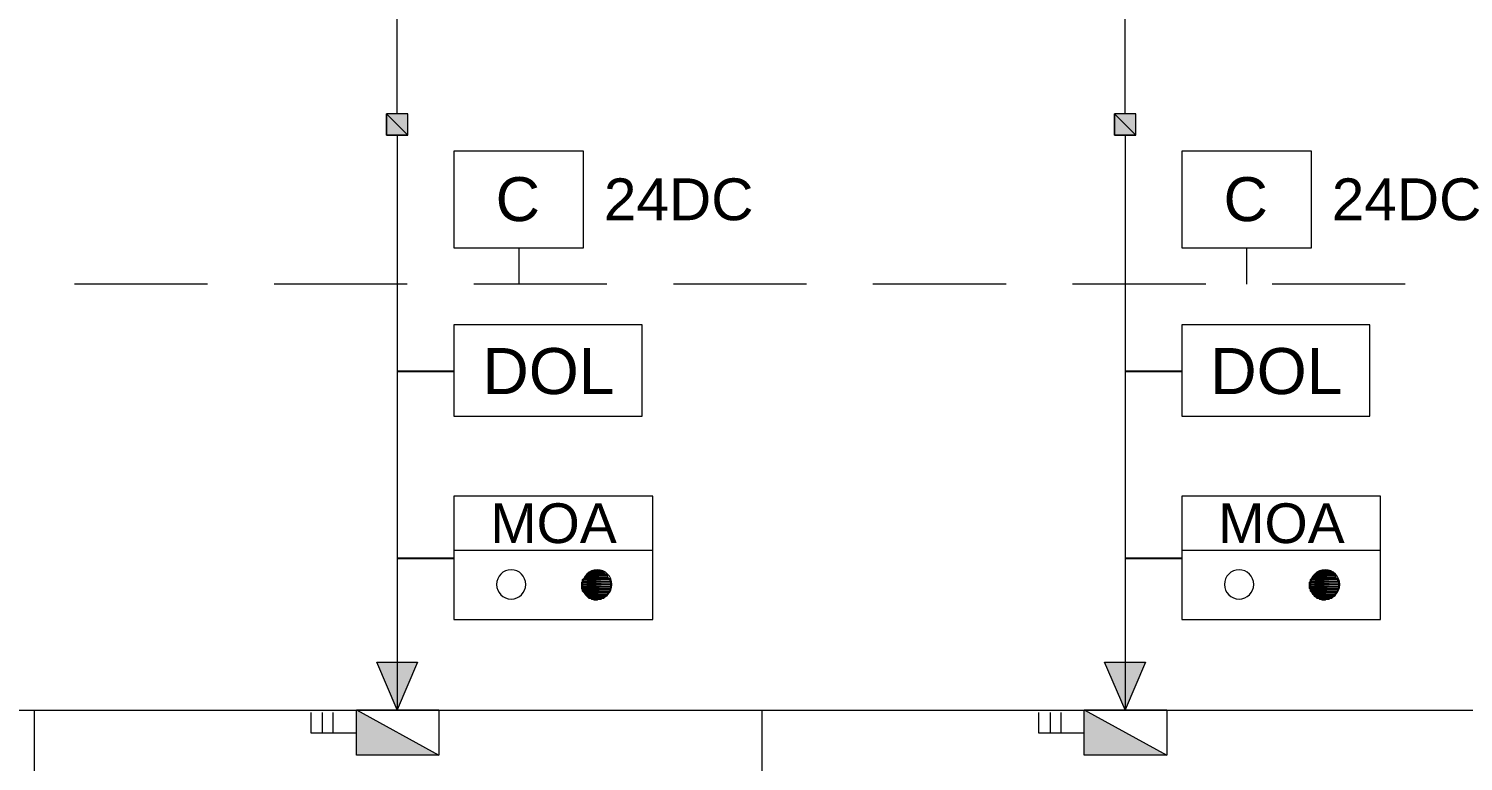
# Model space of a CAD drawing. Header units: millimetres. Extents: x -33055 to 42243, y -56860 to 24450.
# Drawn here: x -6405 to 440, y -10463 to -6966 of the extents above; entities that cross this region are included whole.
import ezdxf

# ---------------------------------------------------------------- set-up
doc = ezdxf.new("R2010")
doc.units = ezdxf.units.MM
for name, color, linetype in [('A-PATT-CONC', 7, 'Continuous'), ('E-CTRL', 7, 'Continuous'), ('E-LEADER', 7, 'Continuous'), ('E-SLD', 7, 'Continuous'), ('E-TABLE', 7, 'Continuous'), ('E-TEXT', 7, 'Continuous')]:
    doc.layers.add(name, color=color, linetype=linetype)
doc.styles.add('ARIAL', font='arial.ttf')

msp = doc.modelspace()

# ---------------------------------------------------------------- hatches: boundary and pattern name
at = {"layer": 'A-PATT-CONC'}
h = msp.add_hatch(color=7, dxfattribs=at)
h.dxf.hatch_style = 1
h.paths.add_polyline_path([(-4842, -10217.8), (-4448.3, -10433.7), (-4842, -10433.7), (-4842, -10217.8)])
h = msp.add_hatch(color=7, dxfattribs=at)
h.dxf.hatch_style = 1
h.paths.add_polyline_path([(-1369, -10217.8), (-975.3, -10433.7), (-1369, -10433.7), (-1369, -10217.8)])
at = {"layer": 'E-SLD'}
h = msp.add_hatch(color=7, dxfattribs=at)
h.dxf.hatch_style = 1
h.paths.add_polyline_path([(-4596.5, -7372.3), (-4698.1, -7372.3), (-4596.5, -7473.9), (-4596.5, -7372.3)])
h.paths.add_polyline_path([(-4698.1, -7372.3), (-4596.5, -7473.9), (-4698.1, -7473.9), (-4698.1, -7372.3)])
h = msp.add_hatch(color=7, dxfattribs=at)
h.dxf.hatch_style = 1
h.paths.add_polyline_path([(-1123.5, -7372.3), (-1225.1, -7372.3), (-1123.5, -7473.9), (-1123.5, -7372.3)])
h.paths.add_polyline_path([(-1225.1, -7372.3), (-1123.5, -7473.9), (-1225.1, -7473.9), (-1225.1, -7372.3)])
h = msp.add_hatch(color=7, dxfattribs=at)
h.dxf.hatch_style = 1
h.paths.add_polyline_path([(-3644, -9578.5), (-3749.8, -9578.5), (-3639.8, -9587), (-3644, -9578.5)])
h.paths.add_polyline_path([(-3749.8, -9578.5), (-3639.8, -9587), (-3754.1, -9587), (-3749.8, -9578.5)])
h = msp.add_hatch(color=7, dxfattribs=at)
h.dxf.hatch_style = 1
h.paths.add_polyline_path([(-3644, -9574.3), (-3745.6, -9574.3), (-3644, -9578.5), (-3644, -9574.3)])
h.paths.add_polyline_path([(-3745.6, -9574.3), (-3644, -9578.5), (-3749.8, -9578.5), (-3745.6, -9574.3)])
h = msp.add_hatch(color=7, dxfattribs=at)
h.dxf.hatch_style = 1
h.paths.add_polyline_path([(-3652.5, -9570.1), (-3741.4, -9570.1), (-3644, -9574.3), (-3652.5, -9570.1)])
h.paths.add_polyline_path([(-3741.4, -9570.1), (-3644, -9574.3), (-3745.6, -9574.3), (-3741.4, -9570.1)])
h = msp.add_hatch(color=7, dxfattribs=at)
h.dxf.hatch_style = 1
h.paths.add_polyline_path([(-3656.7, -9565.8), (-3737.1, -9565.8), (-3652.5, -9570.1), (-3656.7, -9565.8)])
h.paths.add_polyline_path([(-3737.1, -9565.8), (-3652.5, -9570.1), (-3741.4, -9570.1), (-3737.1, -9565.8)])
h = msp.add_hatch(color=7, dxfattribs=at)
h.dxf.hatch_style = 1
h.paths.add_polyline_path([(-3660.9, -9561.6), (-3732.9, -9561.6), (-3656.7, -9565.8), (-3660.9, -9561.6)])
h.paths.add_polyline_path([(-3732.9, -9561.6), (-3656.7, -9565.8), (-3737.1, -9565.8), (-3732.9, -9561.6)])
h = msp.add_hatch(color=7, dxfattribs=at)
h.dxf.hatch_style = 1
h.paths.add_polyline_path([(-3669.4, -9557.4), (-3724.4, -9557.4), (-3660.9, -9561.6), (-3669.4, -9557.4)])
h.paths.add_polyline_path([(-3724.4, -9557.4), (-3660.9, -9561.6), (-3732.9, -9561.6), (-3724.4, -9557.4)])
h = msp.add_hatch(color=7, dxfattribs=at)
h.dxf.hatch_style = 1
h.paths.add_polyline_path([(-3673.6, -9557.4), (-3720.2, -9557.4), (-3669.4, -9557.4), (-3673.6, -9557.4)])
h.paths.add_polyline_path([(-3720.2, -9557.4), (-3669.4, -9557.4), (-3724.4, -9557.4), (-3720.2, -9557.4)])
h = msp.add_hatch(color=7, dxfattribs=at)
h.dxf.hatch_style = 1
h.paths.add_polyline_path([(-3682.1, -9553.1), (-3711.7, -9553.1), (-3673.6, -9557.4), (-3682.1, -9553.1)])
h.paths.add_polyline_path([(-3711.7, -9553.1), (-3673.6, -9557.4), (-3720.2, -9557.4), (-3711.7, -9553.1)])
h = msp.add_hatch(color=7, dxfattribs=at)
h.dxf.hatch_style = 1
h.paths.add_polyline_path([(-3690.6, -9553.1), (-3707.5, -9553.1), (-3682.1, -9553.1), (-3690.6, -9553.1)])
h.paths.add_polyline_path([(-3707.5, -9553.1), (-3682.1, -9553.1), (-3711.7, -9553.1), (-3707.5, -9553.1)])
h = msp.add_hatch(color=7, dxfattribs=at)
h.dxf.hatch_style = 1
h.paths.add_polyline_path([(-3694.8, -9553.1), (-3690.6, -9553.1), (-3707.5, -9553.1), (-3694.8, -9553.1)])
h = msp.add_hatch(color=7, dxfattribs=at)
h.dxf.hatch_style = 1
h.paths.add_polyline_path([(-171, -9578.5), (-276.8, -9578.5), (-166.8, -9587), (-171, -9578.5)])
h.paths.add_polyline_path([(-276.8, -9578.5), (-166.8, -9587), (-281.1, -9587), (-276.8, -9578.5)])
h = msp.add_hatch(color=7, dxfattribs=at)
h.dxf.hatch_style = 1
h.paths.add_polyline_path([(-171, -9574.3), (-272.6, -9574.3), (-171, -9578.5), (-171, -9574.3)])
h.paths.add_polyline_path([(-272.6, -9574.3), (-171, -9578.5), (-276.8, -9578.5), (-272.6, -9574.3)])
h = msp.add_hatch(color=7, dxfattribs=at)
h.dxf.hatch_style = 1
h.paths.add_polyline_path([(-179.5, -9570.1), (-268.4, -9570.1), (-171, -9574.3), (-179.5, -9570.1)])
h.paths.add_polyline_path([(-268.4, -9570.1), (-171, -9574.3), (-272.6, -9574.3), (-268.4, -9570.1)])
h = msp.add_hatch(color=7, dxfattribs=at)
h.dxf.hatch_style = 1
h.paths.add_polyline_path([(-183.7, -9565.8), (-264.1, -9565.8), (-179.5, -9570.1), (-183.7, -9565.8)])
h.paths.add_polyline_path([(-264.1, -9565.8), (-179.5, -9570.1), (-268.4, -9570.1), (-264.1, -9565.8)])
h = msp.add_hatch(color=7, dxfattribs=at)
h.dxf.hatch_style = 1
h.paths.add_polyline_path([(-187.9, -9561.6), (-259.9, -9561.6), (-183.7, -9565.8), (-187.9, -9561.6)])
h.paths.add_polyline_path([(-259.9, -9561.6), (-183.7, -9565.8), (-264.1, -9565.8), (-259.9, -9561.6)])
h = msp.add_hatch(color=7, dxfattribs=at)
h.dxf.hatch_style = 1
h.paths.add_polyline_path([(-196.4, -9557.4), (-251.4, -9557.4), (-187.9, -9561.6), (-196.4, -9557.4)])
h.paths.add_polyline_path([(-251.4, -9557.4), (-187.9, -9561.6), (-259.9, -9561.6), (-251.4, -9557.4)])
h = msp.add_hatch(color=7, dxfattribs=at)
h.dxf.hatch_style = 1
h.paths.add_polyline_path([(-200.6, -9557.4), (-247.2, -9557.4), (-196.4, -9557.4), (-200.6, -9557.4)])
h.paths.add_polyline_path([(-247.2, -9557.4), (-196.4, -9557.4), (-251.4, -9557.4), (-247.2, -9557.4)])
h = msp.add_hatch(color=7, dxfattribs=at)
h.dxf.hatch_style = 1
h.paths.add_polyline_path([(-209.1, -9553.1), (-238.7, -9553.1), (-200.6, -9557.4), (-209.1, -9553.1)])
h.paths.add_polyline_path([(-238.7, -9553.1), (-200.6, -9557.4), (-247.2, -9557.4), (-238.7, -9553.1)])
h = msp.add_hatch(color=7, dxfattribs=at)
h.dxf.hatch_style = 1
h.paths.add_polyline_path([(-217.6, -9553.1), (-234.5, -9553.1), (-209.1, -9553.1), (-217.6, -9553.1)])
h.paths.add_polyline_path([(-234.5, -9553.1), (-209.1, -9553.1), (-238.7, -9553.1), (-234.5, -9553.1)])
h = msp.add_hatch(color=7, dxfattribs=at)
h.dxf.hatch_style = 1
h.paths.add_polyline_path([(-221.8, -9553.1), (-217.6, -9553.1), (-234.5, -9553.1), (-221.8, -9553.1)])
h = msp.add_hatch(color=7, dxfattribs=at)
h.dxf.hatch_style = 1
h.paths.add_polyline_path([(-3631.3, -9603.9), (-3762.5, -9603.9), (-3627.1, -9608.2), (-3631.3, -9603.9)])
h.paths.add_polyline_path([(-3762.5, -9603.9), (-3627.1, -9608.2), (-3766.8, -9608.2), (-3762.5, -9603.9)])
h = msp.add_hatch(color=7, dxfattribs=at)
h.dxf.hatch_style = 1
h.paths.add_polyline_path([(-3627.1, -9608.2), (-3766.8, -9608.2), (-3627.1, -9616.6), (-3627.1, -9608.2)])
h.paths.add_polyline_path([(-3766.8, -9608.2), (-3627.1, -9616.6), (-3766.8, -9616.6), (-3766.8, -9608.2)])
h = msp.add_hatch(color=7, dxfattribs=at)
h.dxf.hatch_style = 1
h.paths.add_polyline_path([(-3627.1, -9616.6), (-3766.8, -9616.6), (-3627.1, -9620.9), (-3627.1, -9616.6)])
h.paths.add_polyline_path([(-3766.8, -9616.6), (-3627.1, -9620.9), (-3766.8, -9620.9), (-3766.8, -9616.6)])
h = msp.add_hatch(color=7, dxfattribs=at)
h.dxf.hatch_style = 1
h.paths.add_polyline_path([(-3627.1, -9620.9), (-3766.8, -9620.9), (-3627.1, -9629.3), (-3627.1, -9620.9)])
h.paths.add_polyline_path([(-3766.8, -9620.9), (-3627.1, -9629.3), (-3766.8, -9629.3), (-3766.8, -9620.9)])
h = msp.add_hatch(color=7, dxfattribs=at)
h.dxf.hatch_style = 1
h.paths.add_polyline_path([(-3627.1, -9629.3), (-3766.8, -9629.3), (-3627.1, -9637.8), (-3627.1, -9629.3)])
h.paths.add_polyline_path([(-3766.8, -9629.3), (-3627.1, -9637.8), (-3766.8, -9637.8), (-3766.8, -9629.3)])
h = msp.add_hatch(color=7, dxfattribs=at)
h.dxf.hatch_style = 1
h.paths.add_polyline_path([(-3627.1, -9637.8), (-3766.8, -9637.8), (-3631.3, -9642), (-3627.1, -9637.8)])
h.paths.add_polyline_path([(-3766.8, -9637.8), (-3631.3, -9642), (-3762.5, -9642), (-3766.8, -9637.8)])
h = msp.add_hatch(color=7, dxfattribs=at)
h.dxf.hatch_style = 1
h.paths.add_polyline_path([(-3635.5, -9591.2), (-3758.3, -9591.2), (-3631.3, -9595.5), (-3635.5, -9591.2)])
h.paths.add_polyline_path([(-3758.3, -9591.2), (-3631.3, -9595.5), (-3762.5, -9595.5), (-3758.3, -9591.2)])
h = msp.add_hatch(color=7, dxfattribs=at)
h.dxf.hatch_style = 1
h.paths.add_polyline_path([(-3631.3, -9595.5), (-3762.5, -9595.5), (-3631.3, -9603.9), (-3631.3, -9595.5)])
h.paths.add_polyline_path([(-3762.5, -9595.5), (-3631.3, -9603.9), (-3762.5, -9603.9), (-3762.5, -9595.5)])
h = msp.add_hatch(color=7, dxfattribs=at)
h.dxf.hatch_style = 1
h.paths.add_polyline_path([(-3631.3, -9642), (-3762.5, -9642), (-3631.3, -9650.5), (-3631.3, -9642)])
h.paths.add_polyline_path([(-3762.5, -9642), (-3631.3, -9650.5), (-3762.5, -9650.5), (-3762.5, -9642)])
h = msp.add_hatch(color=7, dxfattribs=at)
h.dxf.hatch_style = 1
h.paths.add_polyline_path([(-3631.3, -9650.5), (-3762.5, -9650.5), (-3635.5, -9654.7), (-3631.3, -9650.5)])
h.paths.add_polyline_path([(-3762.5, -9650.5), (-3635.5, -9654.7), (-3758.3, -9654.7), (-3762.5, -9650.5)])
h = msp.add_hatch(color=7, dxfattribs=at)
h.dxf.hatch_style = 1
h.paths.add_polyline_path([(-3639.8, -9587), (-3754.1, -9587), (-3635.5, -9591.2), (-3639.8, -9587)])
h.paths.add_polyline_path([(-3754.1, -9587), (-3635.5, -9591.2), (-3758.3, -9591.2), (-3754.1, -9587)])
h = msp.add_hatch(color=7, dxfattribs=at)
h.dxf.hatch_style = 1
h.paths.add_polyline_path([(-158.3, -9603.9), (-289.5, -9603.9), (-154.1, -9608.2), (-158.3, -9603.9)])
h.paths.add_polyline_path([(-289.5, -9603.9), (-154.1, -9608.2), (-293.8, -9608.2), (-289.5, -9603.9)])
h = msp.add_hatch(color=7, dxfattribs=at)
h.dxf.hatch_style = 1
h.paths.add_polyline_path([(-154.1, -9608.2), (-293.8, -9608.2), (-154.1, -9616.6), (-154.1, -9608.2)])
h.paths.add_polyline_path([(-293.8, -9608.2), (-154.1, -9616.6), (-293.8, -9616.6), (-293.8, -9608.2)])
h = msp.add_hatch(color=7, dxfattribs=at)
h.dxf.hatch_style = 1
h.paths.add_polyline_path([(-154.1, -9616.6), (-293.8, -9616.6), (-154.1, -9620.9), (-154.1, -9616.6)])
h.paths.add_polyline_path([(-293.8, -9616.6), (-154.1, -9620.9), (-293.8, -9620.9), (-293.8, -9616.6)])
h = msp.add_hatch(color=7, dxfattribs=at)
h.dxf.hatch_style = 1
h.paths.add_polyline_path([(-154.1, -9620.9), (-293.8, -9620.9), (-154.1, -9629.3), (-154.1, -9620.9)])
h.paths.add_polyline_path([(-293.8, -9620.9), (-154.1, -9629.3), (-293.8, -9629.3), (-293.8, -9620.9)])
h = msp.add_hatch(color=7, dxfattribs=at)
h.dxf.hatch_style = 1
h.paths.add_polyline_path([(-154.1, -9629.3), (-293.8, -9629.3), (-154.1, -9637.8), (-154.1, -9629.3)])
h.paths.add_polyline_path([(-293.8, -9629.3), (-154.1, -9637.8), (-293.8, -9637.8), (-293.8, -9629.3)])
h = msp.add_hatch(color=7, dxfattribs=at)
h.dxf.hatch_style = 1
h.paths.add_polyline_path([(-154.1, -9637.8), (-293.8, -9637.8), (-158.3, -9642), (-154.1, -9637.8)])
h.paths.add_polyline_path([(-293.8, -9637.8), (-158.3, -9642), (-289.5, -9642), (-293.8, -9637.8)])
h = msp.add_hatch(color=7, dxfattribs=at)
h.dxf.hatch_style = 1
h.paths.add_polyline_path([(-162.5, -9591.2), (-285.3, -9591.2), (-158.3, -9595.5), (-162.5, -9591.2)])
h.paths.add_polyline_path([(-285.3, -9591.2), (-158.3, -9595.5), (-289.5, -9595.5), (-285.3, -9591.2)])
h = msp.add_hatch(color=7, dxfattribs=at)
h.dxf.hatch_style = 1
h.paths.add_polyline_path([(-158.3, -9595.5), (-289.5, -9595.5), (-158.3, -9603.9), (-158.3, -9595.5)])
h.paths.add_polyline_path([(-289.5, -9595.5), (-158.3, -9603.9), (-289.5, -9603.9), (-289.5, -9595.5)])
h = msp.add_hatch(color=7, dxfattribs=at)
h.dxf.hatch_style = 1
h.paths.add_polyline_path([(-158.3, -9642), (-289.5, -9642), (-158.3, -9650.5), (-158.3, -9642)])
h.paths.add_polyline_path([(-289.5, -9642), (-158.3, -9650.5), (-289.5, -9650.5), (-289.5, -9642)])
h = msp.add_hatch(color=7, dxfattribs=at)
h.dxf.hatch_style = 1
h.paths.add_polyline_path([(-158.3, -9650.5), (-289.5, -9650.5), (-162.5, -9654.7), (-158.3, -9650.5)])
h.paths.add_polyline_path([(-289.5, -9650.5), (-162.5, -9654.7), (-285.3, -9654.7), (-289.5, -9650.5)])
h = msp.add_hatch(color=7, dxfattribs=at)
h.dxf.hatch_style = 1
h.paths.add_polyline_path([(-166.8, -9587), (-281.1, -9587), (-162.5, -9591.2), (-166.8, -9587)])
h.paths.add_polyline_path([(-281.1, -9587), (-162.5, -9591.2), (-285.3, -9591.2), (-281.1, -9587)])
h = msp.add_hatch(color=7, dxfattribs=at)
h.dxf.hatch_style = 1
h.paths.add_polyline_path([(-3635.5, -9654.7), (-3758.3, -9654.7), (-3639.8, -9659), (-3635.5, -9654.7)])
h.paths.add_polyline_path([(-3758.3, -9654.7), (-3639.8, -9659), (-3754.1, -9659), (-3758.3, -9654.7)])
h = msp.add_hatch(color=7, dxfattribs=at)
h.dxf.hatch_style = 1
h.paths.add_polyline_path([(-3639.8, -9659), (-3754.1, -9659), (-3644, -9667.4), (-3639.8, -9659)])
h.paths.add_polyline_path([(-3754.1, -9659), (-3644, -9667.4), (-3749.8, -9667.4), (-3754.1, -9659)])
h = msp.add_hatch(color=7, dxfattribs=at)
h.dxf.hatch_style = 1
h.paths.add_polyline_path([(-3644, -9667.4), (-3749.8, -9667.4), (-3644, -9671.7), (-3644, -9667.4)])
h.paths.add_polyline_path([(-3749.8, -9667.4), (-3644, -9671.7), (-3745.6, -9671.7), (-3749.8, -9667.4)])
h = msp.add_hatch(color=7, dxfattribs=at)
h.dxf.hatch_style = 1
h.paths.add_polyline_path([(-3644, -9671.7), (-3745.6, -9671.7), (-3652.5, -9675.9), (-3644, -9671.7)])
h.paths.add_polyline_path([(-3745.6, -9671.7), (-3652.5, -9675.9), (-3741.4, -9675.9), (-3745.6, -9671.7)])
h = msp.add_hatch(color=7, dxfattribs=at)
h.dxf.hatch_style = 1
h.paths.add_polyline_path([(-3652.5, -9675.9), (-3741.4, -9675.9), (-3656.7, -9680.1), (-3652.5, -9675.9)])
h.paths.add_polyline_path([(-3741.4, -9675.9), (-3656.7, -9680.1), (-3737.1, -9680.1), (-3741.4, -9675.9)])
h = msp.add_hatch(color=7, dxfattribs=at)
h.dxf.hatch_style = 1
h.paths.add_polyline_path([(-3656.7, -9680.1), (-3737.1, -9680.1), (-3660.9, -9684.4), (-3656.7, -9680.1)])
h.paths.add_polyline_path([(-3737.1, -9680.1), (-3660.9, -9684.4), (-3732.9, -9684.4), (-3737.1, -9680.1)])
h = msp.add_hatch(color=7, dxfattribs=at)
h.dxf.hatch_style = 1
h.paths.add_polyline_path([(-3660.9, -9684.4), (-3732.9, -9684.4), (-3669.4, -9684.4), (-3660.9, -9684.4)])
h.paths.add_polyline_path([(-3732.9, -9684.4), (-3669.4, -9684.4), (-3724.4, -9684.4), (-3732.9, -9684.4)])
h = msp.add_hatch(color=7, dxfattribs=at)
h.dxf.hatch_style = 1
h.paths.add_polyline_path([(-3669.4, -9684.4), (-3724.4, -9684.4), (-3673.6, -9688.6), (-3669.4, -9684.4)])
h.paths.add_polyline_path([(-3724.4, -9684.4), (-3673.6, -9688.6), (-3720.2, -9688.6), (-3724.4, -9684.4)])
h = msp.add_hatch(color=7, dxfattribs=at)
h.dxf.hatch_style = 1
h.paths.add_polyline_path([(-3673.6, -9688.6), (-3720.2, -9688.6), (-3682.1, -9688.6), (-3673.6, -9688.6)])
h.paths.add_polyline_path([(-3720.2, -9688.6), (-3682.1, -9688.6), (-3711.7, -9688.6), (-3720.2, -9688.6)])
h = msp.add_hatch(color=7, dxfattribs=at)
h.dxf.hatch_style = 1
h.paths.add_polyline_path([(-3711.7, -9688.6), (-3707.5, -9692.8), (-3690.6, -9692.8), (-3711.7, -9688.6)])
h.paths.add_polyline_path([(-3707.5, -9692.8), (-3690.6, -9692.8), (-3694.8, -9692.8), (-3707.5, -9692.8)])
h = msp.add_hatch(color=7, dxfattribs=at)
h.dxf.hatch_style = 1
h.paths.add_polyline_path([(-3711.7, -9688.6), (-3682.1, -9688.6), (-3690.6, -9692.8), (-3711.7, -9688.6)])
h = msp.add_hatch(color=7, dxfattribs=at)
h.dxf.hatch_style = 1
h.paths.add_polyline_path([(-162.5, -9654.7), (-285.3, -9654.7), (-166.8, -9659), (-162.5, -9654.7)])
h.paths.add_polyline_path([(-285.3, -9654.7), (-166.8, -9659), (-281.1, -9659), (-285.3, -9654.7)])
h = msp.add_hatch(color=7, dxfattribs=at)
h.dxf.hatch_style = 1
h.paths.add_polyline_path([(-166.8, -9659), (-281.1, -9659), (-171, -9667.4), (-166.8, -9659)])
h.paths.add_polyline_path([(-281.1, -9659), (-171, -9667.4), (-276.8, -9667.4), (-281.1, -9659)])
h = msp.add_hatch(color=7, dxfattribs=at)
h.dxf.hatch_style = 1
h.paths.add_polyline_path([(-171, -9667.4), (-276.8, -9667.4), (-171, -9671.7), (-171, -9667.4)])
h.paths.add_polyline_path([(-276.8, -9667.4), (-171, -9671.7), (-272.6, -9671.7), (-276.8, -9667.4)])
h = msp.add_hatch(color=7, dxfattribs=at)
h.dxf.hatch_style = 1
h.paths.add_polyline_path([(-171, -9671.7), (-272.6, -9671.7), (-179.5, -9675.9), (-171, -9671.7)])
h.paths.add_polyline_path([(-272.6, -9671.7), (-179.5, -9675.9), (-268.4, -9675.9), (-272.6, -9671.7)])
h = msp.add_hatch(color=7, dxfattribs=at)
h.dxf.hatch_style = 1
h.paths.add_polyline_path([(-179.5, -9675.9), (-268.4, -9675.9), (-183.7, -9680.1), (-179.5, -9675.9)])
h.paths.add_polyline_path([(-268.4, -9675.9), (-183.7, -9680.1), (-264.1, -9680.1), (-268.4, -9675.9)])
h = msp.add_hatch(color=7, dxfattribs=at)
h.dxf.hatch_style = 1
h.paths.add_polyline_path([(-183.7, -9680.1), (-264.1, -9680.1), (-187.9, -9684.4), (-183.7, -9680.1)])
h.paths.add_polyline_path([(-264.1, -9680.1), (-187.9, -9684.4), (-259.9, -9684.4), (-264.1, -9680.1)])
h = msp.add_hatch(color=7, dxfattribs=at)
h.dxf.hatch_style = 1
h.paths.add_polyline_path([(-187.9, -9684.4), (-259.9, -9684.4), (-196.4, -9684.4), (-187.9, -9684.4)])
h.paths.add_polyline_path([(-259.9, -9684.4), (-196.4, -9684.4), (-251.4, -9684.4), (-259.9, -9684.4)])
h = msp.add_hatch(color=7, dxfattribs=at)
h.dxf.hatch_style = 1
h.paths.add_polyline_path([(-196.4, -9684.4), (-251.4, -9684.4), (-200.6, -9688.6), (-196.4, -9684.4)])
h.paths.add_polyline_path([(-251.4, -9684.4), (-200.6, -9688.6), (-247.2, -9688.6), (-251.4, -9684.4)])
h = msp.add_hatch(color=7, dxfattribs=at)
h.dxf.hatch_style = 1
h.paths.add_polyline_path([(-200.6, -9688.6), (-247.2, -9688.6), (-209.1, -9688.6), (-200.6, -9688.6)])
h.paths.add_polyline_path([(-247.2, -9688.6), (-209.1, -9688.6), (-238.7, -9688.6), (-247.2, -9688.6)])
h = msp.add_hatch(color=7, dxfattribs=at)
h.dxf.hatch_style = 1
h.paths.add_polyline_path([(-238.7, -9688.6), (-234.5, -9692.8), (-217.6, -9692.8), (-238.7, -9688.6)])
h.paths.add_polyline_path([(-234.5, -9692.8), (-217.6, -9692.8), (-221.8, -9692.8), (-234.5, -9692.8)])
h = msp.add_hatch(color=7, dxfattribs=at)
h.dxf.hatch_style = 1
h.paths.add_polyline_path([(-238.7, -9688.6), (-209.1, -9688.6), (-217.6, -9692.8), (-238.7, -9688.6)])
h = msp.add_hatch(color=7, dxfattribs=at)
h.dxf.hatch_style = 1
h.paths.add_polyline_path([(-4744.7, -9989.2), (-4549.9, -9989.2), (-4647.3, -10217.8), (-4744.7, -9989.2)])
h = msp.add_hatch(color=7, dxfattribs=at)
h.dxf.hatch_style = 1
h.paths.add_polyline_path([(-1271.7, -9989.2), (-1076.9, -9989.2), (-1174.3, -10217.8), (-1271.7, -9989.2)])

# ---------------------------------------------------------------- linework, layer by layer
at = {"color": 7, "lineweight": 0}
for p, q in [((-5002.9, -10327.8), (-5002.9, -10230.5)), ((-4952.1, -10327.8), (-4952.1, -10230.5)), ((-4842, -10217.8), (-4448.3, -10433.7)), ((-1529.9, -10327.8), (-1529.9, -10230.5)), ((-1479.1, -10327.8), (-1479.1, -10230.5)), ((-1369, -10217.8), (-975.3, -10433.7))]:
    msp.add_line(p, q, dxfattribs=at)
for points in [[(-4842, -10327.8), (-5057.9, -10327.8), (-5057.9, -10230.5)], [(-4448.3, -10217.8), (-4448.3, -10433.7), (-4842, -10433.7), (-4842, -10217.8), (-4448.3, -10217.8)], [(-1369, -10327.8), (-1584.9, -10327.8), (-1584.9, -10230.5)], [(-975.3, -10217.8), (-975.3, -10433.7), (-1369, -10433.7), (-1369, -10217.8), (-975.3, -10217.8)]]:
    msp.add_lwpolyline(points, dxfattribs=at)
at = {"layer": 'A-PATT-CONC', "color": 7, "lineweight": 0}
for points in [[(-4842, -10217.8), (-4448.3, -10433.7), (-4842, -10433.7), (-4842, -10217.8)], [(-1369, -10217.8), (-975.3, -10433.7), (-1369, -10433.7), (-1369, -10217.8)]]:
    msp.add_lwpolyline(points, dxfattribs=at)
at = {"layer": 'E-CTRL', "color": 7, "lineweight": 0}
for p, q in [((-6187, -8184), (-5552, -8184)), ((-5234.5, -8184), (-4599.5, -8184)), ((-4282, -8184), (-3647, -8184)), ((-3329.5, -8184), (-2694.5, -8184)), ((-2377, -8184), (-1742, -8184)), ((-1424.5, -8184), (-789.5, -8184)), ((-472, -8184), (163, -8184))]:
    msp.add_line(p, q, dxfattribs=at)
at = {"layer": 'E-LEADER', "color": 253, "lineweight": 25, "true_color": 0x999999}
for p, q in [((-4647.3, -8599.9), (-4376.4, -8599.9)), ((-1174.3, -8599.9), (-903.4, -8599.9)), ((-4647.3, -9493.2), (-4376.4, -9493.2)), ((-1174.3, -9493.2), (-903.4, -9493.2))]:
    msp.add_line(p, q, dxfattribs=at)
at = {"layer": 'E-SLD', "color": 7, "lineweight": 0}
for p, q in [((-4647.3, -7473.9), (-4647.3, -10217.8)), ((-1174.3, -7473.9), (-1174.3, -10217.8)), ((-4067.3, -8011.5), (-4067.3, -8185.1)), ((-594.3, -8011.5), (-594.3, -8185.1)), ((-4376.4, -9455.1), (-3428.1, -9455.1)), ((-903.4, -9455.1), (44.9, -9455.1))]:
    msp.add_line(p, q, dxfattribs=at)
for points in [[(-4647.3, -7372.3), (-4647.3, -6868.5), (-5045.2, -6161.5)], [(-1174.3, -7372.3), (-1174.3, -6868.5), (-1572.2, -6161.5)], [(-4698.1, -7372.3), (-4698.1, -7473.9), (-4596.5, -7473.9), (-4596.5, -7372.3), (-4698.1, -7372.3)], [(-4596.5, -7372.3), (-4698.1, -7372.3), (-4596.5, -7473.9), (-4596.5, -7372.3)], [(-4698.1, -7372.3), (-4596.5, -7473.9), (-4698.1, -7473.9), (-4698.1, -7372.3)], [(-1225.1, -7372.3), (-1225.1, -7473.9), (-1123.5, -7473.9), (-1123.5, -7372.3), (-1225.1, -7372.3)], [(-1123.5, -7372.3), (-1225.1, -7372.3), (-1123.5, -7473.9), (-1123.5, -7372.3)], [(-1225.1, -7372.3), (-1123.5, -7473.9), (-1225.1, -7473.9), (-1225.1, -7372.3)], [(-4376.4, -7550.1), (-4376.4, -8011.5), (-3758.3, -8011.5), (-3758.3, -7550.1), (-4376.4, -7550.1)], [(-903.4, -7550.1), (-903.4, -8011.5), (-285.3, -8011.5), (-285.3, -7550.1), (-903.4, -7550.1)], [(-4376.4, -8379.8), (-4376.4, -8815.8), (-3478.9, -8815.8), (-3478.9, -8379.8), (-4376.4, -8379.8)], [(-903.4, -8379.8), (-903.4, -8815.8), (-5.9, -8815.8), (-5.9, -8379.8), (-903.4, -8379.8)], [(-4376.4, -9196.8), (-4376.4, -9786), (-3428.1, -9786), (-3428.1, -9196.8), (-4376.4, -9196.8)], [(-903.4, -9196.8), (-903.4, -9786), (44.9, -9786), (44.9, -9196.8), (-903.4, -9196.8)], [(-4033.5, -9618.8), (-4034.9, -9604.7), (-4039, -9591.6), (-4045.4, -9579.7), (-4053.9, -9569.4), (-4064.3, -9560.8), (-4076.1, -9554.4), (-4089.3, -9550.3), (-4103.3, -9548.9), (-4117.4, -9550.3), (-4130.5, -9554.4), (-4142.4, -9560.8), (-4152.7, -9569.4), (-4161.2, -9579.7), (-4167.7, -9591.6), (-4171.8, -9604.7), (-4173.2, -9618.8), (-4171.8, -9632.8), (-4167.7, -9645.9), (-4161.2, -9657.8), (-4152.7, -9668.1), (-4142.4, -9676.7), (-4130.5, -9683.1), (-4117.4, -9687.2), (-4103.3, -9688.6), (-4089.3, -9687.2), (-4076.1, -9683.1), (-4064.3, -9676.7), (-4053.9, -9668.1), (-4045.4, -9657.8), (-4039, -9645.9), (-4034.9, -9632.8), (-4033.5, -9618.8)], [(-3622.8, -9618.8), (-3624.3, -9604.7), (-3628.3, -9591.6), (-3634.8, -9579.7), (-3643.3, -9569.4), (-3653.6, -9560.8), (-3665.5, -9554.4), (-3678.6, -9550.3), (-3692.7, -9548.9), (-3706.8, -9550.3), (-3719.9, -9554.4), (-3731.7, -9560.8), (-3742.1, -9569.4), (-3750.6, -9579.7), (-3757.1, -9591.6), (-3761.1, -9604.7), (-3762.5, -9618.8), (-3761.1, -9632.8), (-3757.1, -9645.9), (-3750.6, -9657.8), (-3742.1, -9668.1), (-3731.7, -9676.7), (-3719.9, -9683.1), (-3706.8, -9687.2), (-3692.7, -9688.6), (-3678.6, -9687.2), (-3665.5, -9683.1), (-3653.6, -9676.7), (-3643.3, -9668.1), (-3634.8, -9657.8), (-3628.3, -9645.9), (-3624.3, -9632.8), (-3622.8, -9618.8)], [(-3749.8, -9578.5), (-3639.8, -9587), (-3754.1, -9587), (-3749.8, -9578.5)], [(-3745.6, -9574.3), (-3644, -9578.5), (-3749.8, -9578.5), (-3745.6, -9574.3)], [(-3644, -9578.5), (-3749.8, -9578.5), (-3639.8, -9587), (-3644, -9578.5)], [(-3741.4, -9570.1), (-3644, -9574.3), (-3745.6, -9574.3), (-3741.4, -9570.1)], [(-3644, -9574.3), (-3745.6, -9574.3), (-3644, -9578.5), (-3644, -9574.3)], [(-3737.1, -9565.8), (-3652.5, -9570.1), (-3741.4, -9570.1), (-3737.1, -9565.8)], [(-3652.5, -9570.1), (-3741.4, -9570.1), (-3644, -9574.3), (-3652.5, -9570.1)], [(-3732.9, -9561.6), (-3656.7, -9565.8), (-3737.1, -9565.8), (-3732.9, -9561.6)], [(-3656.7, -9565.8), (-3737.1, -9565.8), (-3652.5, -9570.1), (-3656.7, -9565.8)], [(-3724.4, -9557.4), (-3660.9, -9561.6), (-3732.9, -9561.6), (-3724.4, -9557.4)], [(-3660.9, -9561.6), (-3732.9, -9561.6), (-3656.7, -9565.8), (-3660.9, -9561.6)], [(-3720.2, -9557.4), (-3669.4, -9557.4), (-3724.4, -9557.4), (-3720.2, -9557.4)], [(-3669.4, -9557.4), (-3724.4, -9557.4), (-3660.9, -9561.6), (-3669.4, -9557.4)], [(-3711.7, -9553.1), (-3673.6, -9557.4), (-3720.2, -9557.4), (-3711.7, -9553.1)], [(-3673.6, -9557.4), (-3720.2, -9557.4), (-3669.4, -9557.4), (-3673.6, -9557.4)], [(-3707.5, -9553.1), (-3682.1, -9553.1), (-3711.7, -9553.1), (-3707.5, -9553.1)], [(-3682.1, -9553.1), (-3711.7, -9553.1), (-3673.6, -9557.4), (-3682.1, -9553.1)], [(-3694.8, -9553.1), (-3690.6, -9553.1), (-3707.5, -9553.1), (-3694.8, -9553.1)], [(-3690.6, -9553.1), (-3707.5, -9553.1), (-3682.1, -9553.1), (-3690.6, -9553.1)], [(-560.5, -9618.8), (-561.9, -9604.7), (-566, -9591.6), (-572.4, -9579.7), (-580.9, -9569.4), (-591.3, -9560.8), (-603.1, -9554.4), (-616.3, -9550.3), (-630.3, -9548.9), (-644.4, -9550.3), (-657.5, -9554.4), (-669.4, -9560.8), (-679.7, -9569.4), (-688.2, -9579.7), (-694.7, -9591.6), (-698.8, -9604.7), (-700.2, -9618.8), (-698.8, -9632.8), (-694.7, -9645.9), (-688.2, -9657.8), (-679.7, -9668.1), (-669.4, -9676.7), (-657.5, -9683.1), (-644.4, -9687.2), (-630.3, -9688.6), (-616.3, -9687.2), (-603.1, -9683.1), (-591.3, -9676.7), (-580.9, -9668.1), (-572.4, -9657.8), (-566, -9645.9), (-561.9, -9632.8), (-560.5, -9618.8)], [(-149.8, -9618.8), (-151.3, -9604.7), (-155.3, -9591.6), (-161.8, -9579.7), (-170.3, -9569.4), (-180.6, -9560.8), (-192.5, -9554.4), (-205.6, -9550.3), (-219.7, -9548.9), (-233.8, -9550.3), (-246.9, -9554.4), (-258.7, -9560.8), (-269.1, -9569.4), (-277.6, -9579.7), (-284.1, -9591.6), (-288.1, -9604.7), (-289.5, -9618.8), (-288.1, -9632.8), (-284.1, -9645.9), (-277.6, -9657.8), (-269.1, -9668.1), (-258.7, -9676.7), (-246.9, -9683.1), (-233.8, -9687.2), (-219.7, -9688.6), (-205.6, -9687.2), (-192.5, -9683.1), (-180.6, -9676.7), (-170.3, -9668.1), (-161.8, -9657.8), (-155.3, -9645.9), (-151.3, -9632.8), (-149.8, -9618.8)], [(-276.8, -9578.5), (-166.8, -9587), (-281.1, -9587), (-276.8, -9578.5)], [(-272.6, -9574.3), (-171, -9578.5), (-276.8, -9578.5), (-272.6, -9574.3)], [(-171, -9578.5), (-276.8, -9578.5), (-166.8, -9587), (-171, -9578.5)], [(-268.4, -9570.1), (-171, -9574.3), (-272.6, -9574.3), (-268.4, -9570.1)], [(-171, -9574.3), (-272.6, -9574.3), (-171, -9578.5), (-171, -9574.3)], [(-264.1, -9565.8), (-179.5, -9570.1), (-268.4, -9570.1), (-264.1, -9565.8)], [(-179.5, -9570.1), (-268.4, -9570.1), (-171, -9574.3), (-179.5, -9570.1)], [(-259.9, -9561.6), (-183.7, -9565.8), (-264.1, -9565.8), (-259.9, -9561.6)], [(-183.7, -9565.8), (-264.1, -9565.8), (-179.5, -9570.1), (-183.7, -9565.8)], [(-251.4, -9557.4), (-187.9, -9561.6), (-259.9, -9561.6), (-251.4, -9557.4)], [(-187.9, -9561.6), (-259.9, -9561.6), (-183.7, -9565.8), (-187.9, -9561.6)], [(-247.2, -9557.4), (-196.4, -9557.4), (-251.4, -9557.4), (-247.2, -9557.4)], [(-196.4, -9557.4), (-251.4, -9557.4), (-187.9, -9561.6), (-196.4, -9557.4)], [(-238.7, -9553.1), (-200.6, -9557.4), (-247.2, -9557.4), (-238.7, -9553.1)], [(-200.6, -9557.4), (-247.2, -9557.4), (-196.4, -9557.4), (-200.6, -9557.4)], [(-234.5, -9553.1), (-209.1, -9553.1), (-238.7, -9553.1), (-234.5, -9553.1)], [(-209.1, -9553.1), (-238.7, -9553.1), (-200.6, -9557.4), (-209.1, -9553.1)], [(-221.8, -9553.1), (-217.6, -9553.1), (-234.5, -9553.1), (-221.8, -9553.1)], [(-217.6, -9553.1), (-234.5, -9553.1), (-209.1, -9553.1), (-217.6, -9553.1)], [(-3762.5, -9603.9), (-3627.1, -9608.2), (-3766.8, -9608.2), (-3762.5, -9603.9)], [(-3627.1, -9608.2), (-3766.8, -9608.2), (-3627.1, -9616.6), (-3627.1, -9608.2)], [(-3766.8, -9608.2), (-3627.1, -9616.6), (-3766.8, -9616.6), (-3766.8, -9608.2)], [(-3627.1, -9616.6), (-3766.8, -9616.6), (-3627.1, -9620.9), (-3627.1, -9616.6)], [(-3766.8, -9616.6), (-3627.1, -9620.9), (-3766.8, -9620.9), (-3766.8, -9616.6)], [(-3627.1, -9620.9), (-3766.8, -9620.9), (-3627.1, -9629.3), (-3627.1, -9620.9)], [(-3766.8, -9620.9), (-3627.1, -9629.3), (-3766.8, -9629.3), (-3766.8, -9620.9)], [(-3627.1, -9629.3), (-3766.8, -9629.3), (-3627.1, -9637.8), (-3627.1, -9629.3)], [(-3766.8, -9629.3), (-3627.1, -9637.8), (-3766.8, -9637.8), (-3766.8, -9629.3)], [(-3627.1, -9637.8), (-3766.8, -9637.8), (-3631.3, -9642), (-3627.1, -9637.8)], [(-3766.8, -9637.8), (-3631.3, -9642), (-3762.5, -9642), (-3766.8, -9637.8)], [(-3758.3, -9591.2), (-3631.3, -9595.5), (-3762.5, -9595.5), (-3758.3, -9591.2)], [(-3631.3, -9595.5), (-3762.5, -9595.5), (-3631.3, -9603.9), (-3631.3, -9595.5)], [(-3762.5, -9595.5), (-3631.3, -9603.9), (-3762.5, -9603.9), (-3762.5, -9595.5)], [(-3631.3, -9603.9), (-3762.5, -9603.9), (-3627.1, -9608.2), (-3631.3, -9603.9)], [(-3631.3, -9642), (-3762.5, -9642), (-3631.3, -9650.5), (-3631.3, -9642)], [(-3762.5, -9642), (-3631.3, -9650.5), (-3762.5, -9650.5), (-3762.5, -9642)], [(-3631.3, -9650.5), (-3762.5, -9650.5), (-3635.5, -9654.7), (-3631.3, -9650.5)], [(-3762.5, -9650.5), (-3635.5, -9654.7), (-3758.3, -9654.7), (-3762.5, -9650.5)], [(-3754.1, -9587), (-3635.5, -9591.2), (-3758.3, -9591.2), (-3754.1, -9587)], [(-3635.5, -9591.2), (-3758.3, -9591.2), (-3631.3, -9595.5), (-3635.5, -9591.2)], [(-3639.8, -9587), (-3754.1, -9587), (-3635.5, -9591.2), (-3639.8, -9587)], [(-289.5, -9603.9), (-154.1, -9608.2), (-293.8, -9608.2), (-289.5, -9603.9)], [(-154.1, -9608.2), (-293.8, -9608.2), (-154.1, -9616.6), (-154.1, -9608.2)], [(-293.8, -9608.2), (-154.1, -9616.6), (-293.8, -9616.6), (-293.8, -9608.2)], [(-154.1, -9616.6), (-293.8, -9616.6), (-154.1, -9620.9), (-154.1, -9616.6)], [(-293.8, -9616.6), (-154.1, -9620.9), (-293.8, -9620.9), (-293.8, -9616.6)], [(-154.1, -9620.9), (-293.8, -9620.9), (-154.1, -9629.3), (-154.1, -9620.9)], [(-293.8, -9620.9), (-154.1, -9629.3), (-293.8, -9629.3), (-293.8, -9620.9)], [(-154.1, -9629.3), (-293.8, -9629.3), (-154.1, -9637.8), (-154.1, -9629.3)], [(-293.8, -9629.3), (-154.1, -9637.8), (-293.8, -9637.8), (-293.8, -9629.3)], [(-154.1, -9637.8), (-293.8, -9637.8), (-158.3, -9642), (-154.1, -9637.8)], [(-293.8, -9637.8), (-158.3, -9642), (-289.5, -9642), (-293.8, -9637.8)], [(-285.3, -9591.2), (-158.3, -9595.5), (-289.5, -9595.5), (-285.3, -9591.2)], [(-158.3, -9595.5), (-289.5, -9595.5), (-158.3, -9603.9), (-158.3, -9595.5)], [(-289.5, -9595.5), (-158.3, -9603.9), (-289.5, -9603.9), (-289.5, -9595.5)], [(-158.3, -9603.9), (-289.5, -9603.9), (-154.1, -9608.2), (-158.3, -9603.9)], [(-158.3, -9642), (-289.5, -9642), (-158.3, -9650.5), (-158.3, -9642)], [(-289.5, -9642), (-158.3, -9650.5), (-289.5, -9650.5), (-289.5, -9642)], [(-158.3, -9650.5), (-289.5, -9650.5), (-162.5, -9654.7), (-158.3, -9650.5)], [(-289.5, -9650.5), (-162.5, -9654.7), (-285.3, -9654.7), (-289.5, -9650.5)], [(-281.1, -9587), (-162.5, -9591.2), (-285.3, -9591.2), (-281.1, -9587)], [(-162.5, -9591.2), (-285.3, -9591.2), (-158.3, -9595.5), (-162.5, -9591.2)], [(-166.8, -9587), (-281.1, -9587), (-162.5, -9591.2), (-166.8, -9587)], [(-3635.5, -9654.7), (-3758.3, -9654.7), (-3639.8, -9659), (-3635.5, -9654.7)], [(-3758.3, -9654.7), (-3639.8, -9659), (-3754.1, -9659), (-3758.3, -9654.7)], [(-3639.8, -9659), (-3754.1, -9659), (-3644, -9667.4), (-3639.8, -9659)], [(-3754.1, -9659), (-3644, -9667.4), (-3749.8, -9667.4), (-3754.1, -9659)], [(-3644, -9667.4), (-3749.8, -9667.4), (-3644, -9671.7), (-3644, -9667.4)], [(-3749.8, -9667.4), (-3644, -9671.7), (-3745.6, -9671.7), (-3749.8, -9667.4)], [(-3644, -9671.7), (-3745.6, -9671.7), (-3652.5, -9675.9), (-3644, -9671.7)], [(-3745.6, -9671.7), (-3652.5, -9675.9), (-3741.4, -9675.9), (-3745.6, -9671.7)], [(-3652.5, -9675.9), (-3741.4, -9675.9), (-3656.7, -9680.1), (-3652.5, -9675.9)], [(-3741.4, -9675.9), (-3656.7, -9680.1), (-3737.1, -9680.1), (-3741.4, -9675.9)], [(-3656.7, -9680.1), (-3737.1, -9680.1), (-3660.9, -9684.4), (-3656.7, -9680.1)], [(-3737.1, -9680.1), (-3660.9, -9684.4), (-3732.9, -9684.4), (-3737.1, -9680.1)], [(-3660.9, -9684.4), (-3732.9, -9684.4), (-3669.4, -9684.4), (-3660.9, -9684.4)], [(-3732.9, -9684.4), (-3669.4, -9684.4), (-3724.4, -9684.4), (-3732.9, -9684.4)], [(-3669.4, -9684.4), (-3724.4, -9684.4), (-3673.6, -9688.6), (-3669.4, -9684.4)], [(-3724.4, -9684.4), (-3673.6, -9688.6), (-3720.2, -9688.6), (-3724.4, -9684.4)], [(-3673.6, -9688.6), (-3720.2, -9688.6), (-3682.1, -9688.6), (-3673.6, -9688.6)], [(-3720.2, -9688.6), (-3682.1, -9688.6), (-3711.7, -9688.6), (-3720.2, -9688.6)], [(-3711.7, -9688.6), (-3707.5, -9692.8), (-3690.6, -9692.8), (-3711.7, -9688.6)], [(-3711.7, -9688.6), (-3682.1, -9688.6), (-3690.6, -9692.8), (-3711.7, -9688.6)], [(-3707.5, -9692.8), (-3690.6, -9692.8), (-3694.8, -9692.8), (-3707.5, -9692.8)], [(-162.5, -9654.7), (-285.3, -9654.7), (-166.8, -9659), (-162.5, -9654.7)], [(-285.3, -9654.7), (-166.8, -9659), (-281.1, -9659), (-285.3, -9654.7)], [(-166.8, -9659), (-281.1, -9659), (-171, -9667.4), (-166.8, -9659)], [(-281.1, -9659), (-171, -9667.4), (-276.8, -9667.4), (-281.1, -9659)], [(-171, -9667.4), (-276.8, -9667.4), (-171, -9671.7), (-171, -9667.4)], [(-276.8, -9667.4), (-171, -9671.7), (-272.6, -9671.7), (-276.8, -9667.4)], [(-171, -9671.7), (-272.6, -9671.7), (-179.5, -9675.9), (-171, -9671.7)], [(-272.6, -9671.7), (-179.5, -9675.9), (-268.4, -9675.9), (-272.6, -9671.7)], [(-179.5, -9675.9), (-268.4, -9675.9), (-183.7, -9680.1), (-179.5, -9675.9)], [(-268.4, -9675.9), (-183.7, -9680.1), (-264.1, -9680.1), (-268.4, -9675.9)], [(-183.7, -9680.1), (-264.1, -9680.1), (-187.9, -9684.4), (-183.7, -9680.1)], [(-264.1, -9680.1), (-187.9, -9684.4), (-259.9, -9684.4), (-264.1, -9680.1)], [(-187.9, -9684.4), (-259.9, -9684.4), (-196.4, -9684.4), (-187.9, -9684.4)], [(-259.9, -9684.4), (-196.4, -9684.4), (-251.4, -9684.4), (-259.9, -9684.4)], [(-196.4, -9684.4), (-251.4, -9684.4), (-200.6, -9688.6), (-196.4, -9684.4)], [(-251.4, -9684.4), (-200.6, -9688.6), (-247.2, -9688.6), (-251.4, -9684.4)], [(-200.6, -9688.6), (-247.2, -9688.6), (-209.1, -9688.6), (-200.6, -9688.6)], [(-247.2, -9688.6), (-209.1, -9688.6), (-238.7, -9688.6), (-247.2, -9688.6)], [(-238.7, -9688.6), (-234.5, -9692.8), (-217.6, -9692.8), (-238.7, -9688.6)], [(-238.7, -9688.6), (-209.1, -9688.6), (-217.6, -9692.8), (-238.7, -9688.6)], [(-234.5, -9692.8), (-217.6, -9692.8), (-221.8, -9692.8), (-234.5, -9692.8)], [(-4647.3, -10217.8), (-4744.7, -9989.2), (-4549.9, -9989.2), (-4647.3, -10217.8)], [(-4744.7, -9989.2), (-4549.9, -9989.2), (-4647.3, -10217.8), (-4744.7, -9989.2)], [(-1174.3, -10217.8), (-1271.7, -9989.2), (-1076.9, -9989.2), (-1174.3, -10217.8)], [(-1271.7, -9989.2), (-1076.9, -9989.2), (-1174.3, -10217.8), (-1271.7, -9989.2)]]:
    msp.add_lwpolyline(points, dxfattribs=at)
at = {"layer": 'E-SLD', "const_width": 1}
for points in [[(-4648.4, -7780.5), (-4376.4, -7780.5)], [(-1175.4, -7780.5), (-903.4, -7780.5)]]:
    msp.add_lwpolyline(points, dxfattribs=at)
at = {"layer": 'E-TABLE', "color": 7, "lineweight": 0}
for p, q in [((-32967, -10218), (35297, -10218)), ((-6379.7, -10218), (-6379.7, -16441)), ((-2906.6, -10218), (-2906.6, -16441))]:
    msp.add_line(p, q, dxfattribs=at)

# ---------------------------------------------------------------- texts
at = {"layer": 'E-TEXT', "color": 7, "style": 'ARIAL'}
for s, height, p in [('C', 209.9, (-4177.4, -7884.5)), ('24DC', 199.8, (-3660.9, -7880.3)), ('C', 209.9, (-704.4, -7884.5)), ('24DC', 199.8, (-187.9, -7880.3)), ('DOL', 219.73, (-4240.9, -8710)), ('DOL', 219.73, (-767.9, -8710)), ('MOA', 189.71, (-4202.8, -9421.2)), ('MOA', 189.71, (-729.8, -9421.2))]:
    msp.add_text(s, height=height, dxfattribs=at).set_placement(p)

doc.saveas('drawing.dxf')
